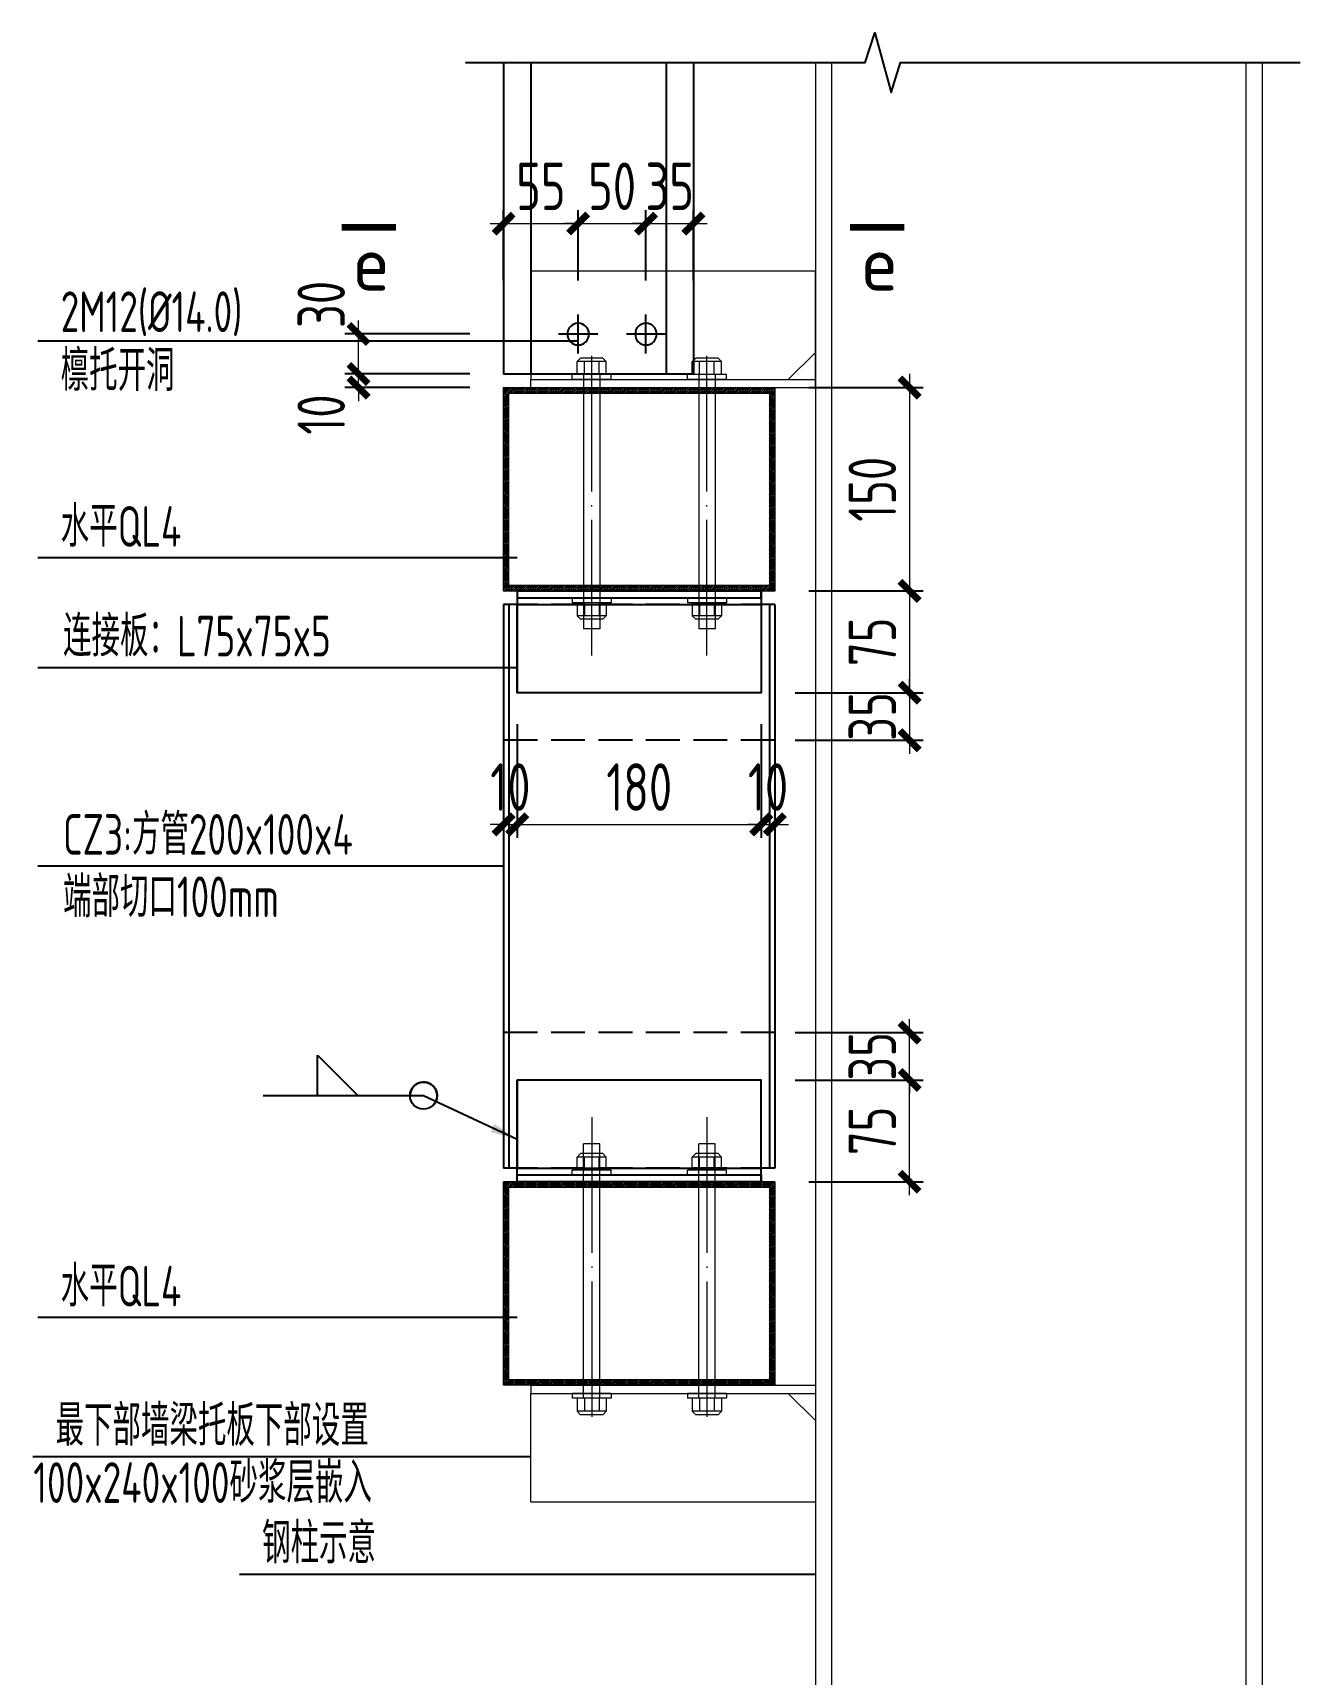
# Model space of a CAD drawing. Extents: x -2746917 to -971774, y -3334247 to -3250358.
# Drawn here: x -1426276 to -1416930, y -3309659 to -3297556 of the extents above; entities that cross this region are included whole.
import ezdxf

# ---------------------------------------------------------------- set-up
doc = ezdxf.new("R2010")
doc.units = 0
doc.header["$LTSCALE"] = 1000
doc.header["$MEASUREMENT"] = 0
doc.header["$PDMODE"] = 35
doc.linetypes.add('DASH', pattern=[0.35, 0.25, -0.1])
doc.linetypes.add('DOTE', pattern=[2.42, 2, -0.2, 0.02, -0.2])
doc.layers.get('0').update_dxf_attribs({"linetype": 'CONTINUOUS'})
doc.layers.get('Defpoints').update_dxf_attribs({"linetype": 'CONTINUOUS'})
for name, color, linetype in [('AXIS', 253, 'DOTE'), ('BEAM_CON', 4, 'CONTINUOUS'), ('COLU', 7, 'CONTINUOUS'), ('DIM', 3, 'CONTINUOUS'), ('REIN', 1, 'CONTINUOUS'), ('TEXT', 7, 'CONTINUOUS'), ('THICK', 6, 'CONTINUOUS'), ('THIN', 7, 'CONTINUOUS'), ('WELD', 7, 'CONTINUOUS')]:
    doc.layers.add(name, color=color, linetype=linetype)
doc.layers.add('BEAM', color=7, linetype='CONTINUOUS', lineweight=13)
doc.styles.add('TSSD_Dimension', font='tssdeng.shx', dxfattribs={"width": 0.75, "bigfont": 'Hztxt.shx'})
doc.styles.add('TSSD_Label', font='tssdeng.shx', dxfattribs={"width": 0.75, "bigfont": 'hztxt.shx'})
doc.styles.add('TSSD_Rein', font='Tssdeng.shx', dxfattribs={"width": 0.75, "bigfont": 'hztxt.shx'})
doc.dimstyles.new('TSSD_10_100', dxfattribs={"dimtxt": 350, "dimasz": 100, "dimexe": 100, "dimexo": 250, "dimgap": 100, "dimtad": 1, "dimdec": 0, "dimlfac": 0.1, "dimzin": 0, "dimdsep": 46, "dimtxsty": 'TSSD_Dimension', "dimblk": 'ARCHTICK', "dimcen": 0, "dimdle": 100, "dimclrt": 7, "dimadec": 0, "dimazin": 0, "dimtfac": 1, "dimtdec": 0, "dimtix": 1, "dimtmove": 2, "dimatfit": 3, "dimldrblk": 'ARCHTICK', "dimfxl": 1, "dimtolj": 1, "dimtzin": 0, "dimlwd": 5, "dimarcsym": 0})
doc.dimstyles.new('TSSD_LEADER_STYLE_200.0', dxfattribs={"dimtxt": 700, "dimasz": 200, "dimexe": 200, "dimexo": 500, "dimgap": 0.09, "dimtad": 0, "dimtih": 1, "dimtoh": 1, "dimdec": 4, "dimzin": 0, "dimdsep": 46, "dimtxsty": 'Standard', "dimcen": 0.09, "dimdle": 200, "dimclrt": 7, "dimadec": 0, "dimazin": 0, "dimtfac": 1, "dimtdec": 4, "dimtofl": 0, "dimtmove": 0, "dimatfit": 3, "dimfxl": 1, "dimtolj": 1, "dimtzin": 0, "dimarcsym": 0})

# ---------------------------------------------------------------- blocks, each defined once
blk = doc.blocks.new('A$C3073000E')
at = {"layer": 'THIN', "color": 1}
for p, q in [((-28, 145), (-28, -143)), ((116, 1), (-172, 1))]:
    blk.add_line(p, q, dxfattribs=at)
blk.add_circle((-28, 1), 80, dxfattribs=at)
blk = doc.blocks.new('_ArchTick')
at = {"color": 0, "const_width": 0.5}
blk.add_lwpolyline([(-0.71, -0.71), (0.71, 0.71)], dxfattribs=at)
blk = doc.blocks.new('*D2274')
at = {"layer": 'Defpoints', "color": 0, "ltscale": 1.5}
for p in [(-1422254, -3298963), (-1422804, -3299633), (-1422254, -3299633)]:
    blk.add_point(p, dxfattribs=at)
at = {"layer": 'DIM', "color": 0, "lineweight": -2, "ltscale": 1.5}
for p, q in [((-1422804, -3299383), (-1422804, -3298863)), ((-1422254, -3299383), (-1422254, -3298863))]:
    blk.add_line(p, q, dxfattribs=at)
at = {"layer": 'DIM', "color": 0, "lineweight": 5, "ltscale": 1.5}
blk.add_line((-1422904, -3298963), (-1422154, -3298963), dxfattribs=at)
at = {"layer": 'DIM', "color": 0, "lineweight": 5, "ltscale": 1.5, "xscale": 100, "yscale": 100, "zscale": 100, "rotation": 180}
blk.add_blockref('_ArchTick', (-1422804, -3298963), dxfattribs=at)
at = {"layer": 'DIM', "color": 0, "lineweight": 5, "ltscale": 1.5, "xscale": 100, "yscale": 100, "zscale": 100}
blk.add_blockref('_ArchTick', (-1422254, -3298963), dxfattribs=at)
at = {"layer": 'DIM', "color": 7, "ltscale": 1.5, "insert": (-1422529, -3298688), "char_height": 350, "attachment_point": 5, "style": 'TSSD_Dimension'}
blk.add_mtext('\\A1;55', dxfattribs=at)
blk = doc.blocks.new('*D2275')
at = {"layer": 'Defpoints', "color": 0, "ltscale": 1.5}
for p in [(-1421754, -3298963), (-1422254, -3299633), (-1421754, -3299633)]:
    blk.add_point(p, dxfattribs=at)
at = {"layer": 'DIM', "color": 0, "lineweight": -2, "ltscale": 1.5}
for p, q in [((-1422254, -3299383), (-1422254, -3298863)), ((-1421754, -3299383), (-1421754, -3298863))]:
    blk.add_line(p, q, dxfattribs=at)
at = {"layer": 'DIM', "color": 0, "lineweight": 5, "ltscale": 1.5}
for p, q in [((-1422254, -3298963), (-1422354, -3298963)), ((-1422254, -3298963), (-1421754, -3298963)), ((-1421754, -3298963), (-1421654, -3298963))]:
    blk.add_line(p, q, dxfattribs=at)
at = {"layer": 'DIM', "color": 0, "lineweight": 5, "ltscale": 1.5, "xscale": 100, "yscale": 100, "zscale": 100}
blk.add_blockref('_ArchTick', (-1422254, -3298963), dxfattribs=at)
at = {"layer": 'DIM', "color": 0, "lineweight": 5, "ltscale": 1.5, "xscale": 100, "yscale": 100, "zscale": 100, "rotation": 180}
blk.add_blockref('_ArchTick', (-1421754, -3298963), dxfattribs=at)
at = {"layer": 'DIM', "color": 7, "ltscale": 1.5, "insert": (-1422004, -3298688), "char_height": 350, "attachment_point": 5, "style": 'TSSD_Dimension'}
blk.add_mtext('\\A1;50', dxfattribs=at)
blk = doc.blocks.new('*D2276')
at = {"layer": 'Defpoints', "color": 0, "ltscale": 1.5}
for p in [(-1421404, -3298963), (-1421754, -3299633), (-1421404, -3299633)]:
    blk.add_point(p, dxfattribs=at)
at = {"layer": 'DIM', "color": 0, "lineweight": -2, "ltscale": 1.5}
for p, q in [((-1421754, -3299383), (-1421754, -3298863)), ((-1421404, -3299383), (-1421404, -3298863))]:
    blk.add_line(p, q, dxfattribs=at)
at = {"layer": 'DIM', "color": 0, "lineweight": 5, "ltscale": 1.5}
for p, q in [((-1421754, -3298963), (-1421854, -3298963)), ((-1421754, -3298963), (-1421404, -3298963)), ((-1421404, -3298963), (-1421304, -3298963))]:
    blk.add_line(p, q, dxfattribs=at)
at = {"layer": 'DIM', "color": 0, "lineweight": 5, "ltscale": 1.5, "xscale": 100, "yscale": 100, "zscale": 100}
blk.add_blockref('_ArchTick', (-1421754, -3298963), dxfattribs=at)
at = {"layer": 'DIM', "color": 0, "lineweight": 5, "ltscale": 1.5, "xscale": 100, "yscale": 100, "zscale": 100, "rotation": 180}
blk.add_blockref('_ArchTick', (-1421404, -3298963), dxfattribs=at)
at = {"layer": 'DIM', "color": 7, "ltscale": 1.5, "insert": (-1421579, -3298688), "char_height": 350, "attachment_point": 5, "style": 'TSSD_Dimension'}
blk.add_mtext('\\A1;35', dxfattribs=at)
blk = doc.blocks.new('*D2277')
at = {"layer": 'Defpoints', "color": 0, "ltscale": 1.5}
for p in [(-1423874, -3300072), (-1422804, -3300072), (-1422804, -3300172)]:
    blk.add_point(p, dxfattribs=at)
at = {"layer": 'DIM', "color": 0, "lineweight": 5, "ltscale": 1.5}
for p, q in [((-1423874, -3300072), (-1423874, -3299972)), ((-1423874, -3300172), (-1423874, -3300072)), ((-1423874, -3300172), (-1423874, -3300272))]:
    blk.add_line(p, q, dxfattribs=at)
at = {"layer": 'DIM', "color": 0, "lineweight": -2, "ltscale": 1.5}
for p, q in [((-1423054, -3300072), (-1423974, -3300072)), ((-1423054, -3300172), (-1423974, -3300172))]:
    blk.add_line(p, q, dxfattribs=at)
at = {"layer": 'DIM', "color": 0, "lineweight": 5, "ltscale": 1.5, "xscale": 100, "yscale": 100, "zscale": 100}
for p, rotation in [((-1423874, -3300072), 270), ((-1423874, -3300172), 90)]:
    blk.add_blockref('_ArchTick', p, dxfattribs=dict(at, rotation=rotation))
at = {"layer": 'DIM', "color": 7, "ltscale": 1.5, "insert": (-1424149, -3300371), "char_height": 350, "attachment_point": 5, "rotation": 90, "style": 'TSSD_Dimension'}
blk.add_mtext('\\A1;10', dxfattribs=at)
blk = doc.blocks.new('*D2278')
at = {"layer": 'Defpoints', "color": 0, "ltscale": 1.5}
for p in [(-1423874, -3299777), (-1422804, -3299777), (-1422804, -3300072)]:
    blk.add_point(p, dxfattribs=at)
at = {"layer": 'DIM', "color": 0, "lineweight": 5, "ltscale": 1.5}
blk.add_line((-1423874, -3300172), (-1423874, -3299677), dxfattribs=at)
at = {"layer": 'DIM', "color": 0, "lineweight": -2, "ltscale": 1.5}
for p, q in [((-1423054, -3299777), (-1423974, -3299777)), ((-1423054, -3300072), (-1423974, -3300072))]:
    blk.add_line(p, q, dxfattribs=at)
at = {"layer": 'DIM', "color": 0, "lineweight": 5, "ltscale": 1.5, "xscale": 100, "yscale": 100, "zscale": 100}
for p, rotation in [((-1423874, -3299777), 90), ((-1423874, -3300072), 270)]:
    blk.add_blockref('_ArchTick', p, dxfattribs=dict(at, rotation=rotation))
at = {"layer": 'DIM', "color": 7, "ltscale": 1.5, "insert": (-1424149, -3299559), "char_height": 350, "attachment_point": 5, "rotation": 90, "style": 'TSSD_Dimension'}
blk.add_mtext('\\A1;30', dxfattribs=at)
blk = doc.blocks.new('_WELD003')
at = {"color": 0, "linetype": 'ByBlock'}
blk.add_circle((0, 0), 0.5, dxfattribs=at)
blk = doc.blocks.new('_WELD004')
at = {"color": 0, "linetype": 'ByBlock'}
for p, q in [((0, 1), (1, 0)), ((0, 0), (0, 1))]:
    blk.add_line(p, q, dxfattribs=at)
blk = doc.blocks.new('*D2279')
at = {"layer": 'Defpoints', "color": 0, "ltscale": 1.5}
for p in [(-1420804, -3300172), (-1420804, -3301672), (-1419810, -3301672)]:
    blk.add_point(p, dxfattribs=at)
at = {"layer": 'DIM', "color": 0, "lineweight": 5, "ltscale": 1.5}
blk.add_line((-1419810, -3300072), (-1419810, -3301772), dxfattribs=at)
at = {"layer": 'DIM', "color": 0, "lineweight": -2, "ltscale": 1.5}
for p, q in [((-1420554, -3300172), (-1419710, -3300172)), ((-1420554, -3301672), (-1419710, -3301672))]:
    blk.add_line(p, q, dxfattribs=at)
at = {"layer": 'DIM', "color": 0, "lineweight": 5, "ltscale": 1.5, "xscale": 100, "yscale": 100, "zscale": 100}
for p, rotation in [((-1419810, -3300172), 90), ((-1419810, -3301672), 270)]:
    blk.add_blockref('_ArchTick', p, dxfattribs=dict(at, rotation=rotation))
at = {"layer": 'DIM', "color": 7, "ltscale": 1.5, "insert": (-1420085, -3300922), "char_height": 350, "attachment_point": 5, "rotation": 90, "style": 'TSSD_Dimension'}
blk.add_mtext('\\A1;150', dxfattribs=at)
blk = doc.blocks.new('*D2280')
at = {"layer": 'Defpoints', "color": 0, "ltscale": 1.5}
for p in [(-1420804, -3301672), (-1420904, -3302422), (-1419810, -3302422)]:
    blk.add_point(p, dxfattribs=at)
at = {"layer": 'DIM', "color": 0, "lineweight": 5, "ltscale": 1.5}
blk.add_line((-1419810, -3301572), (-1419810, -3302522), dxfattribs=at)
at = {"layer": 'DIM', "color": 0, "lineweight": -2, "ltscale": 1.5}
for p, q in [((-1420554, -3301672), (-1419710, -3301672)), ((-1420654, -3302422), (-1419710, -3302422))]:
    blk.add_line(p, q, dxfattribs=at)
at = {"layer": 'DIM', "color": 0, "lineweight": 5, "ltscale": 1.5, "xscale": 100, "yscale": 100, "zscale": 100}
for p, rotation in [((-1419810, -3301672), 90), ((-1419810, -3302422), 270)]:
    blk.add_blockref('_ArchTick', p, dxfattribs=dict(at, rotation=rotation))
at = {"layer": 'DIM', "color": 7, "ltscale": 1.5, "insert": (-1420085, -3302047), "char_height": 350, "attachment_point": 5, "rotation": 90, "style": 'TSSD_Dimension'}
blk.add_mtext('\\A1;75', dxfattribs=at)
blk = doc.blocks.new('*D2281')
at = {"layer": 'Defpoints', "color": 0, "ltscale": 1.5}
for p in [(-1422704, -3302405), (-1422804, -3302465), (-1422704, -3303393)]:
    blk.add_point(p, dxfattribs=at)
at = {"layer": 'DIM', "color": 0, "lineweight": -2, "ltscale": 1.5}
for p, q in [((-1422704, -3302655), (-1422704, -3303493)), ((-1422804, -3302715), (-1422804, -3303493))]:
    blk.add_line(p, q, dxfattribs=at)
at = {"layer": 'DIM', "color": 0, "lineweight": 5, "ltscale": 1.5}
for p, q in [((-1422804, -3303393), (-1422904, -3303393)), ((-1422804, -3303393), (-1422704, -3303393)), ((-1422704, -3303393), (-1422604, -3303393))]:
    blk.add_line(p, q, dxfattribs=at)
at = {"layer": 'DIM', "color": 0, "lineweight": 5, "ltscale": 1.5, "xscale": 100, "yscale": 100, "zscale": 100}
blk.add_blockref('_ArchTick', (-1422804, -3303393), dxfattribs=at)
at = {"layer": 'DIM', "color": 0, "lineweight": 5, "ltscale": 1.5, "xscale": 100, "yscale": 100, "zscale": 100, "rotation": 180}
blk.add_blockref('_ArchTick', (-1422704, -3303393), dxfattribs=at)
at = {"layer": 'DIM', "color": 7, "ltscale": 1.5, "insert": (-1422754, -3303118), "char_height": 350, "attachment_point": 5, "style": 'TSSD_Dimension'}
blk.add_mtext('\\A1;10', dxfattribs=at)
blk = doc.blocks.new('*D2282')
at = {"layer": 'Defpoints', "color": 0, "ltscale": 1.5}
for p in [(-1422704, -3302405), (-1420904, -3302405), (-1420904, -3303393)]:
    blk.add_point(p, dxfattribs=at)
at = {"layer": 'DIM', "color": 0, "lineweight": -2, "ltscale": 1.5}
for p, q in [((-1422704, -3302655), (-1422704, -3303493)), ((-1420904, -3302655), (-1420904, -3303493))]:
    blk.add_line(p, q, dxfattribs=at)
at = {"layer": 'DIM', "color": 0, "lineweight": 5, "ltscale": 1.5}
blk.add_line((-1422804, -3303393), (-1420804, -3303393), dxfattribs=at)
at = {"layer": 'DIM', "color": 0, "lineweight": 5, "ltscale": 1.5, "xscale": 100, "yscale": 100, "zscale": 100, "rotation": 180}
blk.add_blockref('_ArchTick', (-1422704, -3303393), dxfattribs=at)
at = {"layer": 'DIM', "color": 0, "lineweight": 5, "ltscale": 1.5, "xscale": 100, "yscale": 100, "zscale": 100}
blk.add_blockref('_ArchTick', (-1420904, -3303393), dxfattribs=at)
at = {"layer": 'DIM', "color": 7, "ltscale": 1.5, "insert": (-1421804, -3303118), "char_height": 350, "attachment_point": 5, "style": 'TSSD_Dimension'}
blk.add_mtext('\\A1;180', dxfattribs=at)
blk = doc.blocks.new('*D2283')
at = {"layer": 'Defpoints', "color": 0, "ltscale": 1.5}
for p in [(-1420904, -3302405), (-1420804, -3302465), (-1420804, -3303393)]:
    blk.add_point(p, dxfattribs=at)
at = {"layer": 'DIM', "color": 0, "lineweight": -2, "ltscale": 1.5}
for p, q in [((-1420904, -3302655), (-1420904, -3303493)), ((-1420804, -3302715), (-1420804, -3303493))]:
    blk.add_line(p, q, dxfattribs=at)
at = {"layer": 'DIM', "color": 0, "lineweight": 5, "ltscale": 1.5}
for p, q in [((-1420904, -3303393), (-1421004, -3303393)), ((-1420904, -3303393), (-1420804, -3303393)), ((-1420804, -3303393), (-1420704, -3303393))]:
    blk.add_line(p, q, dxfattribs=at)
at = {"layer": 'DIM', "color": 0, "lineweight": 5, "ltscale": 1.5, "xscale": 100, "yscale": 100, "zscale": 100}
blk.add_blockref('_ArchTick', (-1420904, -3303393), dxfattribs=at)
at = {"layer": 'DIM', "color": 0, "lineweight": 5, "ltscale": 1.5, "xscale": 100, "yscale": 100, "zscale": 100, "rotation": 180}
blk.add_blockref('_ArchTick', (-1420804, -3303393), dxfattribs=at)
at = {"layer": 'DIM', "color": 7, "ltscale": 1.5, "insert": (-1420854, -3303118), "char_height": 350, "attachment_point": 5, "style": 'TSSD_Dimension'}
blk.add_mtext('\\A1;10', dxfattribs=at)
blk = doc.blocks.new('*D2284')
at = {"layer": 'Defpoints', "color": 0, "ltscale": 1.5}
for p in [(-1420904, -3302422), (-1420904, -3302772), (-1419810, -3302772)]:
    blk.add_point(p, dxfattribs=at)
at = {"layer": 'DIM', "color": 0, "lineweight": 5, "ltscale": 1.5}
for p, q in [((-1419810, -3302422), (-1419810, -3302322)), ((-1419810, -3302422), (-1419810, -3302772)), ((-1419810, -3302772), (-1419810, -3302872))]:
    blk.add_line(p, q, dxfattribs=at)
at = {"layer": 'DIM', "color": 0, "lineweight": -2, "ltscale": 1.5}
for p, q in [((-1420654, -3302422), (-1419710, -3302422)), ((-1420654, -3302772), (-1419710, -3302772))]:
    blk.add_line(p, q, dxfattribs=at)
at = {"layer": 'DIM', "color": 0, "lineweight": 5, "ltscale": 1.5, "xscale": 100, "yscale": 100, "zscale": 100}
for p, rotation in [((-1419810, -3302422), 270), ((-1419810, -3302772), 90)]:
    blk.add_blockref('_ArchTick', p, dxfattribs=dict(at, rotation=rotation))
at = {"layer": 'DIM', "color": 7, "ltscale": 1.5, "insert": (-1420085, -3302597), "char_height": 350, "attachment_point": 5, "rotation": 90, "style": 'TSSD_Dimension'}
blk.add_mtext('\\A1;35', dxfattribs=at)
blk = doc.blocks.new('*D2285')
at = {"layer": 'Defpoints', "color": 0, "ltscale": 1.5}
for p in [(-1420904, -3305278), (-1419810, -3305278), (-1420804, -3306028)]:
    blk.add_point(p, dxfattribs=at)
at = {"layer": 'DIM', "color": 0, "lineweight": 5, "ltscale": 1.5}
blk.add_line((-1419810, -3306128), (-1419810, -3305178), dxfattribs=at)
at = {"layer": 'DIM', "color": 0, "lineweight": -2, "ltscale": 1.5}
for p, q in [((-1420654, -3305278), (-1419710, -3305278)), ((-1420554, -3306028), (-1419710, -3306028))]:
    blk.add_line(p, q, dxfattribs=at)
at = {"layer": 'DIM', "color": 0, "lineweight": 5, "ltscale": 1.5, "xscale": 100, "yscale": 100, "zscale": 100}
for p, rotation in [((-1419810, -3305278), 90), ((-1419810, -3306028), 270)]:
    blk.add_blockref('_ArchTick', p, dxfattribs=dict(at, rotation=rotation))
at = {"layer": 'DIM', "color": 7, "ltscale": 1.5, "insert": (-1420085, -3305653), "char_height": 350, "attachment_point": 5, "rotation": 90, "style": 'TSSD_Dimension'}
blk.add_mtext('\\A1;75', dxfattribs=at)
blk = doc.blocks.new('*D2286')
at = {"layer": 'Defpoints', "color": 0, "ltscale": 1.5}
for p in [(-1420904, -3304928), (-1419810, -3304928), (-1420904, -3305278)]:
    blk.add_point(p, dxfattribs=at)
at = {"layer": 'DIM', "color": 0, "lineweight": 5, "ltscale": 1.5}
for p, q in [((-1419810, -3304928), (-1419810, -3304828)), ((-1419810, -3305278), (-1419810, -3304928)), ((-1419810, -3305278), (-1419810, -3305378))]:
    blk.add_line(p, q, dxfattribs=at)
at = {"layer": 'DIM', "color": 0, "lineweight": -2, "ltscale": 1.5}
for p, q in [((-1420654, -3304928), (-1419710, -3304928)), ((-1420654, -3305278), (-1419710, -3305278))]:
    blk.add_line(p, q, dxfattribs=at)
at = {"layer": 'DIM', "color": 0, "lineweight": 5, "ltscale": 1.5, "xscale": 100, "yscale": 100, "zscale": 100}
for p, rotation in [((-1419810, -3304928), 270), ((-1419810, -3305278), 90)]:
    blk.add_blockref('_ArchTick', p, dxfattribs=dict(at, rotation=rotation))
at = {"layer": 'DIM', "color": 7, "ltscale": 1.5, "insert": (-1420085, -3305103), "char_height": 350, "attachment_point": 5, "rotation": 90, "style": 'TSSD_Dimension'}
blk.add_mtext('\\A1;35', dxfattribs=at)

msp = doc.modelspace()

# ---------------------------------------------------------------- hatches: boundary and pattern name
at = {"layer": 'COLU'}
h = msp.add_hatch(dxfattribs=at)
h.set_pattern_fill('ANSI31', color=6, scale=100, style=0)
h.set_pattern_definition([(45, (267436.667, 43265.215), (-8.838834765, 8.838834765), [])])
h.paths.add_polyline_path([(-1422764.39, -3300212.41), (-1420844.39, -3300212.41), (-1420844.39, -3301632.41), (-1422764.39, -3301632.41)], flags=16)
h.paths.add_polyline_path([(-1422804.39, -3300172.41), (-1420804.39, -3300172.41), (-1420804.39, -3301672.41), (-1422804.39, -3301672.41)])
h = msp.add_hatch(dxfattribs=at)
h.set_pattern_fill('ANSI31', color=6, scale=100, style=0)
h.set_pattern_definition([(45, (267436.667, 37409.448), (-8.838834765, 8.838834765), [])])
h.paths.add_polyline_path([(-1422764.39, -3306068.18), (-1420844.39, -3306068.18), (-1420844.39, -3307488.18), (-1422764.39, -3307488.18)], flags=16)
h.paths.add_polyline_path([(-1422804.39, -3306028.18), (-1420804.39, -3306028.18), (-1420804.39, -3307528.18), (-1422804.39, -3307528.18)])

# ---------------------------------------------------------------- linework, layer by layer
at = {"layer": 'AXIS', "linetype": 'DOTE', "lineweight": 9, "ltscale": 0.5}
for p, q in [((-1422154.54, -3302148.11), (-1422154.54, -3299838.22)), ((-1421304.87, -3302148.11), (-1421304.87, -3299838.22)), ((-1422154.54, -3305552.48), (-1422154.54, -3307862.36)), ((-1421304.87, -3305552.48), (-1421304.87, -3307862.36))]:
    msp.add_line(p, q, dxfattribs=at)
at = {"layer": 'BEAM', "linetype": 'ByBlock'}
for p, q in [((-1422604.39, -3299312.41), (-1420504.87, -3299312.41)), ((-1422604.39, -3299312.41), (-1422604.39, -3300112.41)), ((-1420504.87, -3300172.41), (-1420504.87, -3299312.41)), ((-1420704.87, -3300112.41), (-1420504.87, -3299912.41)), ((-1422604.39, -3300112.41), (-1420504.87, -3300112.41)), ((-1422604.39, -3300172.41), (-1422604.39, -3300112.41)), ((-1422604.39, -3300172.41), (-1420504.87, -3300172.41)), ((-1422604.39, -3307528.18), (-1420504.87, -3307528.18)), ((-1422604.39, -3307528.18), (-1422604.39, -3307588.18)), ((-1422604.39, -3307588.18), (-1420504.87, -3307588.18)), ((-1422604.39, -3308388.18), (-1422604.39, -3307588.18)), ((-1420704.87, -3307588.18), (-1420504.87, -3307788.18)), ((-1420504.87, -3307528.18), (-1420504.87, -3308388.18)), ((-1422604.39, -3308388.18), (-1420504.87, -3308388.18))]:
    msp.add_line(p, q, dxfattribs=at)
at = {"layer": 'BEAM', "color": 8, "linetype": 'ByBlock'}
for p, q in [((-1422262.54, -3299980.41), (-1422237.09, -3299954.95)), ((-1422262.54, -3300076.41), (-1422262.54, -3299980.41)), ((-1422046.54, -3299980.41), (-1422262.54, -3299980.41)), ((-1422072, -3299954.95), (-1422237.09, -3299954.95)), ((-1422208.54, -3300076.41), (-1422208.54, -3299980.41)), ((-1422100.54, -3300076.41), (-1422100.54, -3299980.41)), ((-1422046.54, -3299980.41), (-1422072, -3299954.95)), ((-1422046.54, -3300076.41), (-1422046.54, -3299980.41)), ((-1421412.87, -3299980.41), (-1421387.42, -3299954.95)), ((-1421412.87, -3300076.41), (-1421412.87, -3299980.41)), ((-1421196.87, -3299980.41), (-1421412.87, -3299980.41)), ((-1421222.33, -3299954.95), (-1421387.42, -3299954.95)), ((-1421358.87, -3300076.41), (-1421358.87, -3299980.41)), ((-1421250.87, -3300076.41), (-1421250.87, -3299980.41)), ((-1421196.87, -3299980.41), (-1421222.33, -3299954.95)), ((-1421196.87, -3300076.41), (-1421196.87, -3299980.41)), ((-1422010.54, -3300076.41), (-1422298.54, -3300076.41)), ((-1422010.54, -3300112.41), (-1422298.54, -3300112.41)), ((-1422214.54, -3300076.41), (-1422214.54, -3301879.86)), ((-1422094.54, -3300076.41), (-1422094.54, -3301879.86)), ((-1422010.54, -3300112.41), (-1422010.54, -3300076.41)), ((-1421160.87, -3300076.41), (-1421448.87, -3300076.41)), ((-1421160.87, -3300112.41), (-1421448.87, -3300112.41)), ((-1421364.87, -3300076.41), (-1421364.87, -3301879.86)), ((-1421244.87, -3300076.41), (-1421244.87, -3301879.86)), ((-1421160.87, -3300112.41), (-1421160.87, -3300076.41)), ((-1422010.54, -3301722.41), (-1422298.54, -3301722.41)), ((-1422010.54, -3301722.41), (-1422298.54, -3301722.41)), ((-1422010.54, -3301758.41), (-1422298.54, -3301758.41)), ((-1422010.54, -3301758.41), (-1422298.54, -3301758.41)), ((-1422262.54, -3301758.41), (-1422262.54, -3301854.41)), ((-1422046.54, -3301758.41), (-1422262.54, -3301758.41)), ((-1422262.54, -3301758.41), (-1422262.54, -3301854.41)), ((-1422046.54, -3301758.41), (-1422262.54, -3301758.41)), ((-1422208.54, -3301758.41), (-1422208.54, -3301854.41)), ((-1422208.54, -3301758.41), (-1422208.54, -3301854.41)), ((-1422100.54, -3301758.41), (-1422100.54, -3301854.41)), ((-1422100.54, -3301758.41), (-1422100.54, -3301854.41)), ((-1422046.54, -3301758.41), (-1422046.54, -3301854.41)), ((-1422046.54, -3301758.41), (-1422046.54, -3301854.41)), ((-1422010.54, -3301722.41), (-1422010.54, -3301758.41)), ((-1422010.54, -3301722.41), (-1422010.54, -3301758.41)), ((-1421160.87, -3301722.41), (-1421448.87, -3301722.41)), ((-1421160.87, -3301758.41), (-1421448.87, -3301758.41)), ((-1421412.87, -3301758.41), (-1421412.87, -3301854.41)), ((-1421196.87, -3301758.41), (-1421412.87, -3301758.41)), ((-1421358.87, -3301758.41), (-1421358.87, -3301854.41)), ((-1421250.87, -3301758.41), (-1421250.87, -3301854.41)), ((-1421196.87, -3301758.41), (-1421196.87, -3301854.41)), ((-1421160.87, -3301722.41), (-1421160.87, -3301758.41)), ((-1422046.54, -3301854.41), (-1422262.54, -3301854.41)), ((-1422262.54, -3301854.41), (-1422237.09, -3301879.86)), ((-1422046.54, -3301854.41), (-1422262.54, -3301854.41)), ((-1422262.54, -3301854.41), (-1422237.09, -3301879.86)), ((-1422072, -3301879.86), (-1422237.09, -3301879.86)), ((-1422072, -3301879.86), (-1422237.09, -3301879.86)), ((-1422214.54, -3301879.86), (-1422214.54, -3301951.86)), ((-1422214.54, -3301879.86), (-1422214.54, -3301951.86)), ((-1422094.54, -3301879.86), (-1422094.54, -3301951.86)), ((-1422094.54, -3301879.86), (-1422094.54, -3301951.86)), ((-1422046.54, -3301854.41), (-1422072, -3301879.86)), ((-1422046.54, -3301854.41), (-1422072, -3301879.86)), ((-1421196.87, -3301854.41), (-1421412.87, -3301854.41)), ((-1421412.87, -3301854.41), (-1421387.42, -3301879.86)), ((-1421222.33, -3301879.86), (-1421387.42, -3301879.86)), ((-1421364.87, -3301879.86), (-1421364.87, -3301951.86)), ((-1421244.87, -3301879.86), (-1421244.87, -3301951.86)), ((-1421196.87, -3301854.41), (-1421222.33, -3301879.86)), ((-1422094.54, -3301951.86), (-1422214.54, -3301951.86)), ((-1422094.54, -3301951.86), (-1422214.54, -3301951.86)), ((-1421244.87, -3301951.86), (-1421364.87, -3301951.86)), ((-1422214.54, -3305820.72), (-1422214.54, -3305748.72)), ((-1422094.54, -3305748.72), (-1422214.54, -3305748.72)), ((-1422214.54, -3305820.72), (-1422214.54, -3305748.72)), ((-1422094.54, -3305748.72), (-1422214.54, -3305748.72)), ((-1422094.54, -3305820.72), (-1422094.54, -3305748.72)), ((-1422094.54, -3305820.72), (-1422094.54, -3305748.72)), ((-1421364.87, -3305820.72), (-1421364.87, -3305748.72)), ((-1421244.87, -3305748.72), (-1421364.87, -3305748.72)), ((-1421244.87, -3305820.72), (-1421244.87, -3305748.72)), ((-1422262.54, -3305846.18), (-1422237.09, -3305820.72)), ((-1422262.54, -3305846.18), (-1422237.09, -3305820.72)), ((-1422262.54, -3305942.18), (-1422262.54, -3305846.18)), ((-1422046.54, -3305846.18), (-1422262.54, -3305846.18)), ((-1422262.54, -3305942.18), (-1422262.54, -3305846.18)), ((-1422046.54, -3305846.18), (-1422262.54, -3305846.18)), ((-1422072, -3305820.72), (-1422237.09, -3305820.72)), ((-1422072, -3305820.72), (-1422237.09, -3305820.72)), ((-1422214.54, -3307624.18), (-1422214.54, -3305820.72)), ((-1422208.54, -3305942.18), (-1422208.54, -3305846.18)), ((-1422208.54, -3305942.18), (-1422208.54, -3305846.18)), ((-1422100.54, -3305942.18), (-1422100.54, -3305846.18)), ((-1422100.54, -3305942.18), (-1422100.54, -3305846.18)), ((-1422094.54, -3307624.18), (-1422094.54, -3305820.72)), ((-1422046.54, -3305846.18), (-1422072, -3305820.72)), ((-1422046.54, -3305846.18), (-1422072, -3305820.72)), ((-1422046.54, -3305942.18), (-1422046.54, -3305846.18)), ((-1422046.54, -3305942.18), (-1422046.54, -3305846.18)), ((-1421412.87, -3305846.18), (-1421387.42, -3305820.72)), ((-1421412.87, -3305942.18), (-1421412.87, -3305846.18)), ((-1421196.87, -3305846.18), (-1421412.87, -3305846.18)), ((-1421222.33, -3305820.72), (-1421387.42, -3305820.72)), ((-1421364.87, -3307624.18), (-1421364.87, -3305820.72)), ((-1421358.87, -3305942.18), (-1421358.87, -3305846.18)), ((-1421250.87, -3305942.18), (-1421250.87, -3305846.18)), ((-1421244.87, -3307624.18), (-1421244.87, -3305820.72)), ((-1421196.87, -3305846.18), (-1421222.33, -3305820.72)), ((-1421196.87, -3305942.18), (-1421196.87, -3305846.18)), ((-1422010.54, -3305942.18), (-1422298.54, -3305942.18)), ((-1422010.54, -3305942.18), (-1422298.54, -3305942.18)), ((-1422010.54, -3305978.18), (-1422298.54, -3305978.18)), ((-1422010.54, -3305978.18), (-1422298.54, -3305978.18)), ((-1422046.54, -3305942.18), (-1422262.54, -3305942.18)), ((-1422046.54, -3305942.18), (-1422262.54, -3305942.18)), ((-1422010.54, -3305978.18), (-1422010.54, -3305942.18)), ((-1422010.54, -3305978.18), (-1422010.54, -3305942.18)), ((-1421160.87, -3305942.18), (-1421448.87, -3305942.18)), ((-1421160.87, -3305978.18), (-1421448.87, -3305978.18)), ((-1421196.87, -3305942.18), (-1421412.87, -3305942.18)), ((-1421160.87, -3305978.18), (-1421160.87, -3305942.18)), ((-1422010.54, -3307588.18), (-1422298.54, -3307588.18)), ((-1422010.54, -3307624.18), (-1422298.54, -3307624.18)), ((-1422262.54, -3307624.18), (-1422262.54, -3307720.18)), ((-1422208.54, -3307624.18), (-1422208.54, -3307720.18)), ((-1422100.54, -3307624.18), (-1422100.54, -3307720.18)), ((-1422046.54, -3307624.18), (-1422046.54, -3307720.18)), ((-1422010.54, -3307588.18), (-1422010.54, -3307624.18)), ((-1421160.87, -3307588.18), (-1421448.87, -3307588.18)), ((-1421160.87, -3307624.18), (-1421448.87, -3307624.18)), ((-1421412.87, -3307624.18), (-1421412.87, -3307720.18)), ((-1421358.87, -3307624.18), (-1421358.87, -3307720.18)), ((-1421250.87, -3307624.18), (-1421250.87, -3307720.18)), ((-1421196.87, -3307624.18), (-1421196.87, -3307720.18)), ((-1421160.87, -3307588.18), (-1421160.87, -3307624.18)), ((-1422046.54, -3307720.18), (-1422262.54, -3307720.18)), ((-1422262.54, -3307720.18), (-1422237.09, -3307745.63)), ((-1422072, -3307745.63), (-1422237.09, -3307745.63)), ((-1422046.54, -3307720.18), (-1422072, -3307745.63)), ((-1421196.87, -3307720.18), (-1421412.87, -3307720.18)), ((-1421412.87, -3307720.18), (-1421387.42, -3307745.63)), ((-1421222.33, -3307745.63), (-1421387.42, -3307745.63)), ((-1421196.87, -3307720.18), (-1421222.33, -3307745.63))]:
    msp.add_line(p, q, dxfattribs=at)
at = {"layer": 'BEAM', "color": 6, "linetype": 'ByBlock'}
for p, q in [((-1420804.39, -3301672.41), (-1422804.39, -3301672.41)), ((-1420804.39, -3306028.18), (-1422804.39, -3306028.18))]:
    msp.add_line(p, q, dxfattribs=at)
at = {"layer": 'BEAM', "color": 8, "linetype": 'ByBlock'}
for points in [[(-1422298.54, -3300112.41), (-1422298.54, -3300076.41)], [(-1421448.87, -3300112.41), (-1421448.87, -3300076.41)], [(-1422298.54, -3301722.41), (-1422298.54, -3301758.41)], [(-1422298.54, -3301722.41), (-1422298.54, -3301758.41)], [(-1421448.87, -3301722.41), (-1421448.87, -3301758.41)], [(-1422298.54, -3305978.18), (-1422298.54, -3305942.18)], [(-1422298.54, -3305978.18), (-1422298.54, -3305942.18)], [(-1421448.87, -3305978.18), (-1421448.87, -3305942.18)], [(-1422298.54, -3307588.18), (-1422298.54, -3307624.18)], [(-1421448.87, -3307588.18), (-1421448.87, -3307624.18)]]:
    msp.add_lwpolyline(points, dxfattribs=at)
at = {"layer": 'BEAM', "color": 6, "linetype": 'ByBlock'}
for points in [[(-1422804.39, -3300172.41), (-1420804.39, -3300172.41), (-1420804.39, -3301672.41), (-1422804.39, -3301672.41)], [(-1422764.39, -3300212.41), (-1420844.39, -3300212.41), (-1420844.39, -3301632.41), (-1422764.39, -3301632.41)], [(-1422804.39, -3306028.18), (-1420804.39, -3306028.18), (-1420804.39, -3307528.18), (-1422804.39, -3307528.18)], [(-1422764.39, -3306068.18), (-1420844.39, -3306068.18), (-1420844.39, -3307488.18), (-1422764.39, -3307488.18)]]:
    msp.add_lwpolyline(points, close=True, dxfattribs=at)
at = {"layer": 'BEAM_CON', "lineweight": 5}
for p, q in [((-1420504.87, -3297776.39), (-1420504.87, -3309879.21)), ((-1420384.87, -3297776.39), (-1420384.87, -3309879.21)), ((-1417329.65, -3297776.39), (-1417329.65, -3309879.21)), ((-1417209.65, -3297776.39), (-1417209.65, -3309879.21))]:
    msp.add_line(p, q, dxfattribs=at)
at = {"layer": 'COLU', "color": 4}
for p, q in [((-1422804.39, -3297776.39), (-1422804.39, -3300072.41)), ((-1422604.39, -3297776.39), (-1422604.39, -3300072.41)), ((-1421604.39, -3297776.39), (-1421604.39, -3300072.41)), ((-1421404.39, -3297776.39), (-1421404.39, -3300072.41)), ((-1422704.39, -3301672.41), (-1422704.39, -3302422.41)), ((-1420904.39, -3301672.41), (-1420904.39, -3302422.41)), ((-1422804.39, -3301772.41), (-1422804.39, -3305928.18)), ((-1422764.39, -3301772.41), (-1422764.39, -3305928.18)), ((-1420844.39, -3301772.41), (-1420844.39, -3305928.18)), ((-1420804.39, -3301772.41), (-1420804.39, -3305928.18)), ((-1422704.39, -3306028.18), (-1422704.39, -3305278.18)), ((-1420904.39, -3306028.18), (-1420904.39, -3305278.18))]:
    msp.add_line(p, q, dxfattribs=at)
at = {"layer": 'COLU', "ltscale": 1.5}
for p, q in [((-1422254.39, -3299830.21), (-1426238.02, -3299830.21)), ((-1422704.39, -3301426.95), (-1426238.02, -3301426.95)), ((-1422704.39, -3302237.86), (-1426238.02, -3302237.86)), ((-1422804.39, -3303700.04), (-1426238.02, -3303700.04)), ((-1422704.39, -3307028.55), (-1426238.02, -3307028.55)), ((-1422604.39, -3308055.87), (-1426275.92, -3308055.87)), ((-1420504.87, -3308923.87), (-1424752.75, -3308923.87))]:
    msp.add_line(p, q, dxfattribs=at)
at = {"layer": 'COLU', "color": 4, "linetype": 'DASH'}
for p, q in [((-1420804.39, -3301772.41), (-1422804.39, -3301772.41)), ((-1420804.39, -3302772.41), (-1422804.39, -3302772.41)), ((-1420804.39, -3304928.18), (-1422804.39, -3304928.18)), ((-1420804.39, -3305928.18), (-1422804.39, -3305928.18))]:
    msp.add_line(p, q, dxfattribs=at)
at = {"layer": 'COLU', "color": 4}
for points in [[(-1422704.39, -3301722.41), (-1420904.39, -3301722.41), (-1420904.39, -3301672.41), (-1422704.39, -3301672.41)], [(-1422704.39, -3301772.41), (-1420904.39, -3301772.41), (-1420904.39, -3302422.41), (-1422704.39, -3302422.41)], [(-1422704.39, -3305928.18), (-1420904.39, -3305928.18), (-1420904.39, -3305278.18), (-1422704.39, -3305278.18)], [(-1422704.39, -3305978.18), (-1420904.39, -3305978.18), (-1420904.39, -3306028.18), (-1422704.39, -3306028.18)]]:
    msp.add_lwpolyline(points, close=True, dxfattribs=at)
at = {"layer": 'REIN', "color": 4}
msp.add_line((-1421404.39, -3300072.41), (-1422804.39, -3300072.41), dxfattribs=at)
at = {"layer": 'THICK', "const_width": 50, "elevation": -288}
for points in [[(-1423997.5, -3298990.82), (-1423597.5, -3298990.82)], [(-1420249.29, -3298990.82), (-1419849.29, -3298990.82)]]:
    msp.add_lwpolyline(points, dxfattribs=at)
at = {"layer": 'THIN', "ltscale": 1.5}
msp.add_lwpolyline([(-1423084.39, -3297776.39), (-1420137.02, -3297776.39), (-1420067.02, -3297556.39), (-1419947.02, -3297996.39), (-1419877.02, -3297776.39), (-1416929.65, -3297776.39)], dxfattribs=at)
at = {"layer": 'WELD'}
msp.add_line((-1423394.28, -3305393.44), (-1424577.02, -3305393.44), dxfattribs=at)
msp.add_arc((-1423394.28, -3305393.44), 100, 309.225311, 180, dxfattribs=at)

# ---------------------------------------------------------------- block references
at = {"layer": 'BEAM', "linetype": 'ByBlock', "xscale": -1, "rotation": 180}
for p in [(-1422226.09, -3299776.54), (-1421726.09, -3299776.54)]:
    msp.add_blockref('A$C3073000E', p, dxfattribs=at)
at = {"layer": 'WELD'}
for name, p, xscale, yscale, zscale in [('_WELD004', (-1424177.02, -3305393.44), 300, 300, 300), ('_WELD003', (-1423394.28, -3305393.44), 200, 200, 200)]:
    msp.add_blockref(name, p, dxfattribs=dict(at, xscale=xscale, yscale=yscale, zscale=zscale))

# ---------------------------------------------------------------- texts
at = {"layer": 'TEXT', "lineweight": 9, "style": 'TSSD_Rein', "width": 0.7}
for s, p in [('2M12(%%C14.0)', (-1426070.43, -3299762.93, 288.92)), ('檩托开洞', (-1426070.43, -3300196.47, 288.92)), ('水平QL4', (-1426070.43, -3301345.9, 288.92)), ('连接板：L75x75x5', (-1426052.98, -3302154.63, -114.28)), ('CZ3:方管200x100x4', (-1426052.98, -3303616.8, -114.28)), ('端部切口100mm', (-1426052.98, -3304077.14, -114.28)), ('水平QL4', (-1426070.43, -3306947.5, 288.92)), ('最下部墙梁托板下部设置', (-1426108.32, -3307974.82, 288.92)), ('100x240x100砂浆层嵌入', (-1426271.83, -3308396.19, 288.92)), ('钢柱示意', (-1424585.15, -3308842.82, 288.92))]:
    msp.add_text(s, height=300, dxfattribs=at).set_placement(p)
at = {"layer": 'THICK', "style": 'TSSD_Label'}
for p in [(-1423919.02, -3299456.88, -288), (-1420170.81, -3299456.88, -288)]:
    msp.add_text('e', height=400, dxfattribs=at).set_placement(p)

# ---------------------------------------------------------------- dimensions: what is measured, and where the dimension line sits
at = {"layer": 'DIM', "ltscale": 1.5}
for base, p1, p2, picture, middle in [((-1422254.39, -3298963.17), (-1422804.39, -3299633.41), (-1422254.39, -3299633.41), '*D2274', (-1422529.39, -3298688.17)), ((-1421754.39, -3298963.17), (-1422254.39, -3299633.41), (-1421754.39, -3299633.41), '*D2275', (-1422004.39, -3298688.17)), ((-1421404.39, -3298963.17), (-1421754.39, -3299633.41), (-1421404.39, -3299633.41), '*D2276', (-1421579.39, -3298688.17)), ((-1422704.39, -3303393.43), (-1422804.39, -3302465.09), (-1422704.39, -3302405.09), '*D2281', (-1422754.39, -3303118.43)), ((-1420904.39, -3303393.43), (-1422704.39, -3302405.09), (-1420904.39, -3302405.09), '*D2282', (-1421804.39, -3303118.43)), ((-1420804.39, -3303393.43), (-1420904.39, -3302405.09), (-1420804.39, -3302465.09), '*D2283', (-1420854.39, -3303118.43))]:
    dim = msp.add_linear_dim(base=base, p1=p1, p2=p2, dimstyle='TSSD_10_100', dxfattribs=at)
    dim.commit()
    dim.dimension.update_dxf_attribs({"geometry": picture, "text_midpoint": middle})
for base, p1, p2, picture, middle in [((-1423874.27276442, -3299777.40815324), (-1422804.39317818, -3300072.40815324), (-1422804.39317818, -3299777.40815324), '*D2278', (-1424149.27276442, -3299559.10687119)), ((-1423874.27, -3300072.41), (-1422804.39, -3300172.41), (-1422804.39, -3300072.41), '*D2277', (-1424149.27, -3300370.52))]:
    dim = msp.add_linear_dim(base=base, p1=p1, p2=p2, angle=90, dimstyle='TSSD_10_100', dxfattribs=at)
    dim.commit()
    dim.dimension.update_dxf_attribs({"geometry": picture, "text_midpoint": middle, "dimtype": 160})
for base, p1, p2, angle, picture, middle in [((-1419810.49, -3301672.41), (-1420804.39, -3300172.41), (-1420804.39, -3301672.41), 90, '*D2279', (-1420085.49, -3300922.41)), ((-1419810.49, -3302422.41), (-1420804.39, -3301672.41), (-1420904.39, -3302422.41), 90, '*D2280', (-1420085.49, -3302047.41)), ((-1419810.49, -3302772.41), (-1420904.39, -3302422.41), (-1420904.39, -3302772.41), 90, '*D2284', (-1420085.49, -3302597.41)), ((-1419810.49, -3304928.18), (-1420904.39, -3305278.18), (-1420904.39, -3304928.18), 270, '*D2286', (-1420085.49, -3305103.18)), ((-1419810.49, -3305278.18), (-1420804.39, -3306028.18), (-1420904.39, -3305278.18), 270, '*D2285', (-1420085.49, -3305653.18))]:
    dim = msp.add_linear_dim(base=base, p1=p1, p2=p2, angle=angle, dimstyle='TSSD_10_100', dxfattribs=at)
    dim.commit()
    dim.dimension.update_dxf_attribs({"geometry": picture, "text_midpoint": middle})

# ---------------------------------------------------------------- leaders
at = {"layer": 'WELD'}
msp.add_leader([(-1422704.39, -3305715.75), (-1423394.28, -3305393.44)], dimstyle='TSSD_LEADER_STYLE_200.0', dxfattribs=at)

doc.saveas('drawing.dxf')
